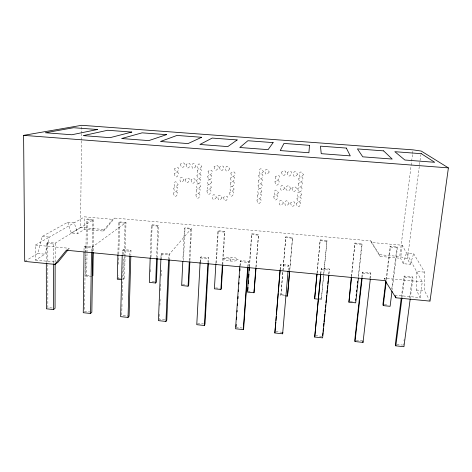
<?xml version="1.0" encoding="UTF-8"?>
<svg xmlns="http://www.w3.org/2000/svg" width="472" height="472" viewBox="0 0 472 472"><rect width="100%" height="100%" fill="white"/><g stroke="black" fill="none" stroke-linecap="round" stroke-linejoin="round"><path stroke-width="0.35" stroke-dasharray="2.36 1.77" d="M53.66 263.181L53.69 244.036L93.775 219.586L93.273 251.665M55.147 262.166L55.189 243.127L47.831 242.431L46.291 243.34L46.315 262.462M430.016 301.124L424.493 290.781L424.576 272.149L413.661 253.588L406.421 252.933L402.232 245.239L371.37 242.472L370.797 240.897L114.643 218.07L112.714 219.356L103.085 231.05L84.476 229.345L77.668 233.622L71.319 233.032L67.756 222.229L42.262 236.419L37.719 253.499L24.715 261.417M71.319 233.032L80.541 227.415L81.491 140.721M81.497 139.989L81.562 134.113M81.567 133.375L81.65 126.03M394.911 295.159L420.133 297.62L416.351 289.997L416.528 271.394L424.576 272.149M84.028 250.567L84.069 246.909L85.397 245.977L92.848 246.679L92.772 251.83M84.476 229.345L84.63 216.837L112.714 219.356M85.302 253.328L84.565 311.414L91.114 312.104M85.314 252.591L85.397 245.977M91.834 276.645L85.627 276.031L85.922 253.34M85.928 252.608L86.352 219.675L87.468 219.02L93.775 219.586M85.627 276.031L86.718 275.117L87.013 253.257M87.019 252.532L87.468 219.02M91.509 251.275L91.562 247.617L126.006 222.477L125.098 256.16M92.223 251.01L92.689 220.247L86.352 219.675M117.906 254.184L118.673 222.583L119.634 221.911L126.006 222.477M117.292 279.176L118.242 278.244L118.313 275.318M118.584 264.344L118.82 254.833M118.838 254.101L119.634 221.911M122.236 254.202L122.331 250.532L123.446 249.57L130.998 250.278L130.85 255.399M122.018 304.363L121.729 315.326L129.098 316.104M122.13 299.98L122.608 281.713M122.72 277.329L123.198 259.063M123.316 254.679L123.446 249.57M124.177 256.998L123.57 279.802L124.484 278.863L125.08 256.892M124.195 256.261L125.08 223.162L118.673 222.583M129.8 255.659L129.924 251.246L130.998 250.278M150.208 257.594L151.347 225.516L152.155 224.825L158.598 225.404L157.359 257.771M150.462 271.866L150.597 268.19M150.993 257.163L152.155 224.825M156.633 257.464L157.825 226.094L158.598 225.404M160.946 257.842L161.094 254.196L161.99 253.204L169.631 253.924L169.413 259.069M159.548 314.151L159.341 319.29L165.442 319.933M159.896 305.343L160.132 299.466M160.486 290.652L160.751 284.044M161.076 275.967L161.312 270.096M161.725 259.812L161.99 253.204M168.598 259.305L168.781 254.921L191.543 228.359L185.03 227.775L184.381 228.489L182.888 259.942M183.46 260.538L185.03 227.775M189.355 260.562L190.93 229.079L184.381 228.489M189.933 260.42L191.543 228.359M200.122 262.308L200.358 257.907L201.031 256.892L208.772 257.623L208.441 263.464M200.753 261.995L201.031 256.892M207.94 262.314L208.146 258.644L208.772 257.623M215.916 263.087L217.781 231.492L218.265 230.761L224.849 231.345L222.825 264.285M216.359 262.939L218.265 230.761M222.412 264.444L224.401 232.082L224.849 231.345M239.841 266.043L240.578 260.621L248.425 261.364L248.06 266.503M240.23 265.754L240.578 260.621M247.723 266.792L248.425 261.364M249.257 266.586L251.552 234.525L251.865 233.776L258.526 234.372L256.078 267.459M249.499 266.833L251.865 233.776M255.871 267.217L258.526 234.372M280.079 269.878L280.651 264.403L288.598 265.152L288.156 270.267M280.226 269.512L280.651 264.403M284.834 295.808L280.858 295.407L285.843 236.832L292.575 237.428L289.749 270.232M280.858 295.407L285.843 236.832M289.69 270.438L292.575 237.428M317.036 272.845L320.199 239.918L327.007 240.519L321.338 299.449L319.332 299.248M317.09 273.365L320.199 239.918M320.677 274.09L321.249 268.238L329.303 268.999L328.954 274.474M320.866 273.707L321.249 268.238M321.338 299.449L323.544 275.672M323.615 274.94L327.007 240.519M328.789 274.126L329.303 268.999M351.38 276.415L354.944 243.033L361.829 243.64L362.071 244.449L358.484 277.288M351.646 276.645L354.944 243.033M358.183 277.052L361.829 243.64M361.817 277.223L362.39 272.114L370.549 272.881L370.892 274.02L370.39 278.386M362.189 277.607L362.679 273.247L362.39 272.114M369.877 278.728L370.549 272.881M385.96 279.707L390.078 246.172L397.041 246.803L397.465 247.658L392.191 289.649M386.462 279.572L390.468 247.021L390.078 246.172M402.232 245.239L400.598 258.284L403.289 263.683L410.374 264.338L407.466 258.892L399.737 256.532L411.059 165.932M411.147 165.206L412.522 154.244M412.611 153.512L412.882 151.323M391.736 289.118L397.041 246.803M401.389 297.106L404.079 276.049L412.351 276.834L412.953 278.008L410.268 298.469M402.008 297.661L404.628 277.217L404.079 276.049M407.466 258.892L420.782 154.716M403.407 345.15L403.595 343.699M403.973 340.79L404.168 339.338M409.59 297.909L412.351 276.834M420.133 297.62L422.251 281.825L406.421 252.933L403.289 263.683M288.598 265.152L288.445 266.238L280.445 265.482M42.262 236.419L49.371 237.086L35.435 245.068L35.506 260.09L44.905 254.19L49.371 237.086L84.63 216.837M410.374 264.338L413.661 253.588M230.006 261.016L231.811 257.246M68.369 249.417L69.278 248.302L35.435 245.068M103.085 231.05L105.097 229.657L114.643 218.07M66.363 250.243L69.278 248.302M151.347 225.516L157.825 226.094M355.151 243.835L362.071 244.449M390.468 247.021L397.465 247.658M217.781 231.492L224.401 232.082M251.552 234.525L258.243 235.127M67.756 222.229L74.228 222.819L77.668 233.622M320.228 240.696L327.072 241.322M285.696 237.593L292.463 238.207M80.541 227.415L105.097 229.657M370.797 240.897L379.435 254.685L399.737 256.532M371.37 242.472L380.09 256.39L400.598 258.284M321.29 269.341L329.391 270.102M223.787 258.438L238.071 259.783A7.216 1.953 3.7 0 0 228.059 257.169A7.216 1.953 3.7 0 0 226.625 260.444A7.216 1.953 3.7 0 0 238.071 259.783M404.628 277.217L412.953 278.008M46.291 243.34L53.69 244.036M84.069 246.909L91.562 247.617M122.331 250.532L129.924 251.246M161.094 254.196L168.781 254.921M200.358 257.907L208.146 258.644M240.136 261.671L248.03 262.414M362.679 273.247L370.892 274.02M384.704 279.442L384.267 278.232L422.251 281.825M37.719 253.499L44.905 254.19M416.351 289.997L424.493 290.781M350.1 301.224L352.796 301.49M35.506 260.09L55.017 261.995M182.316 284.569L186.564 284.988M86.718 275.117L90.152 275.453M118.242 278.244L121.711 278.586M122.407 278.657L124.484 278.863M152.226 281.631L155.73 281.979M215.604 287.879L219.905 288.303M247.765 291.071L251.387 291.43M281.023 294.375L284.687 294.734M319.308 298.18L321.308 298.375M384.279 304.623L388.362 305.03M315.426 335.645L322.565 336.394M52.18 307.998L47.867 307.543L47.843 265.111M197.449 323.302L203.633 323.951M236.029 327.367L242.289 328.028M275.784 331.598L282.12 332.264M396.81 344.454L402.675 345.073M356.224 340.2L362.006 340.808M384.267 278.232L385.028 279.442M379.435 254.685L380.09 256.39M47.831 242.431L47.843 264.379M174.646 168.587C175.838 178.51 183.036 163.589 174.646 168.587M173.755 188.127C174.988 198.01 182.056 183.107 173.755 188.127M180.54 164.02C181.891 173.985 188.942 158.94 180.54 164.02M178.086 184.458C172.416 192.417 173.265 175.643 178.086 184.458M183.968 179.92C178.31 187.891 179.089 171.177 183.968 179.92M185.319 179.23C186.558 189.107 193.679 174.162 185.319 179.23M174.392 173.484C175.619 183.384 182.829 168.516 174.392 173.484M195.968 166.232C190.186 174.333 191.125 157.294 195.968 166.232M197.225 170.345C198.5 180.387 205.703 165.265 197.225 170.345M173.507 192.965C174.728 202.742 181.885 188.092 173.507 192.965M186.021 164.457C187.266 174.51 194.517 159.318 186.021 164.457M196.175 189.956C197.385 199.792 204.553 184.924 196.175 189.956M201.65 166.598C195.803 174.593 196.859 157.683 201.65 166.598M191.036 179.826C192.293 189.714 199.485 174.764 191.036 179.826M200.576 186.275C194.765 194.145 195.815 177.46 200.576 186.275M196.936 175.26C198.151 185.266 205.444 170.156 196.936 175.26M208.046 171.259C209.161 181.248 216.577 166.238 208.046 171.259M206.925 190.894C208.081 200.83 215.368 185.85 206.925 190.894M214.07 166.681C215.326 176.699 222.619 161.577 214.07 166.681M211.356 187.207C205.538 195.207 206.559 178.339 211.356 187.207M196.682 180.162C197.857 190.074 205.202 175.206 196.682 180.162M195.892 194.8C197.101 204.689 204.335 189.797 195.892 194.8M211.633 182.316C205.762 190.234 206.872 173.46 211.633 182.316M216.459 197.331C210.636 205.273 211.686 188.505 216.459 197.331M207.739 176.18C208.884 186.139 216.318 171.194 207.739 176.18M221.987 197.797C216.194 205.715 217.161 189.065 221.987 197.797M229.657 168.911C223.728 177.047 224.843 159.919 229.657 168.911M223.616 197.231C224.678 207.084 232.135 192.316 223.616 197.231M230.879 173.041C232.065 183.136 239.51 167.938 230.879 173.041M219.61 167.123C220.772 177.23 228.247 161.955 219.61 167.123M229.598 192.741C230.725 202.63 238.112 187.691 229.598 192.741M234.088 189.048C228.135 196.954 229.362 180.18 234.088 189.048M230.531 177.979C231.663 188.045 239.18 172.852 230.531 177.979M230.224 182.906C231.309 192.871 238.879 177.926 230.224 182.906M263.364 171.548C257.222 179.826 258.514 162.397 263.364 171.548M258.75 175.36C259.86 185.502 267.512 170.244 258.75 175.36M258.39 180.333C259.382 190.352 267.123 175.318 258.39 180.333M257.317 195.142C258.343 205.167 265.978 190.063 257.317 195.142M256.963 200.034C257.948 209.952 265.63 195.095 256.963 200.034M261.895 191.425C255.812 199.367 257.181 182.517 261.895 191.425M258.036 185.307C259.104 195.302 266.698 180.198 258.036 185.307M269.205 171.979C263.057 180.05 264.467 162.952 269.205 171.979M275.377 176.658C276.321 186.753 284.185 171.59 275.377 176.658M273.778 196.47C274.763 206.512 282.504 191.378 273.778 196.47M281.648 172.038C282.716 182.162 290.504 166.899 281.648 172.038M278.397 192.753C272.291 200.824 273.654 183.785 278.397 192.753M284.651 188.169C278.557 196.24 279.849 179.272 284.651 188.169M283.395 202.978C277.282 210.984 278.675 194.051 283.395 202.978M274.946 181.626C275.925 191.685 283.808 176.593 274.946 181.626M289.041 203.456C282.964 211.438 284.274 194.623 289.041 203.456M297.561 174.31C291.336 182.517 292.805 165.212 297.561 174.31M290.722 202.877C291.619 212.843 299.525 197.921 290.722 202.877M298.717 178.475C299.708 188.676 307.656 173.336 298.717 178.475M287.312 172.492C288.303 182.711 296.239 167.277 287.312 172.492M303.437 174.687C297.077 182.741 298.676 165.648 303.437 174.687M296.953 198.358C297.909 208.358 305.756 193.266 296.953 198.358M301.637 194.635C295.325 202.565 296.906 185.702 301.637 194.635M290.327 188.676C290.15 191.479 285.536 191.13 285.843 188.31A3.168 3.127 1.5 0 1 287.448 185.885L289.177 186.027L289.837 186.759L290.327 188.676M291.979 188.08C293.047 198.122 300.906 183.024 291.979 188.08M298.245 183.46C299.213 193.638 307.189 178.292 298.245 183.46M297.82 188.434C298.741 198.505 306.759 183.407 297.82 188.434M296.493 203.273C297.448 213.32 305.36 198.199 296.493 203.273"/><path stroke-width="0.71" d="M46.315 263.193L46.362 308.794L53.59 309.561L53.66 263.913M55.147 263.63L55.053 308.299L53.59 309.561M84.01 252.024L83.261 312.694L90.577 313.467L91.839 312.181L92.76 252.567M90.577 313.467L91.497 252.007M92.895 275.731L93.261 252.396M117.888 254.921L117.292 279.176L122.171 279.66M122.218 254.939L120.631 316.641L128.042 317.42L129.098 316.104L130.827 256.131M128.042 317.42L129.776 256.39M150.208 257.594L149.323 282.374L155.666 282.999L156.433 282.049L157.329 258.508M155.666 282.999L156.604 258.196M160.917 258.573L158.45 320.636L165.955 321.426L166.799 320.081L169.383 259.806M165.955 321.426L168.563 260.037M182.817 261.405L181.667 285.542L188.08 286.185L188.694 285.2L189.862 261.877M188.08 286.185L189.284 262.025M200.122 262.308L196.771 324.677L204.37 325.479L205.001 324.099L208.441 263.464M204.37 325.479L207.857 263.783M215.875 263.818L214.4 288.805L220.878 289.448L221.338 288.445L222.778 265.016M220.878 289.448L222.371 265.181M239.794 266.774L235.569 328.777L243.269 329.586L243.682 328.176L248.006 267.235M236.077 326.63L236.23 324.429M236.578 319.296L236.726 317.096M237.08 311.962L237.18 310.493M237.528 305.36L237.628 303.897M237.976 298.758L238.13 296.563M238.478 291.425L238.578 289.961M238.98 284.091L239.08 282.628M239.428 277.489L239.528 276.026M239.876 270.887L240.03 268.692M243.269 329.586L247.67 267.524M249.204 267.317L247.434 292.091L253.989 292.74L256.025 268.19M247.818 290.339L248.03 287.401M248.29 283.725L248.502 280.787M248.762 277.117L248.974 274.179M249.24 270.503L249.446 267.565M253.989 292.74L255.818 267.943M282.828 332.341L282.639 333.792L274.846 332.966L280.079 269.878M275.866 322.04L274.846 332.966M275.984 320.577L276.35 316.199M276.468 314.741L278.226 293.584M278.344 292.127L280.102 270.969M282.639 333.792L288.097 270.999M285.495 295.873L287.483 296.074L289.625 271.17M289.69 270.963L287.483 296.074M316.895 274.309L314.647 298.776L318.659 299.177M314.647 298.776L317.019 274.09M320.677 274.09L314.718 337.043L322.618 337.875L328.884 275.205M314.718 337.043L320.795 274.438M322.642 335.663L322.937 332.731M323.078 331.267L323.373 328.335M323.591 326.14L323.886 323.208M324.034 321.745L324.323 318.812M324.471 317.349L324.766 314.417M324.984 312.222L325.279 309.29M325.42 307.827L325.715 304.894M325.934 302.694L326.229 299.767M326.376 298.298L326.665 295.372M326.889 293.171L327.179 290.245M327.326 288.775L327.621 285.849M327.839 283.648L328.134 280.716M328.276 279.253L328.571 276.321M351.304 277.141L348.926 302.168L355.699 302.835L358.407 278.02M348.926 302.168L351.569 277.377M355.646 300.298L355.805 298.847M356.124 295.938L356.283 294.487M356.602 291.584L356.755 290.127M357.074 287.224L357.233 285.772M357.552 282.864L357.711 281.412M361.735 277.955L354.779 340.046L355.015 341.551L363.021 342.401L370.308 279.111M355.015 341.551L362.112 278.332M385.872 280.433L382.916 304.487L383.258 305.614L390.102 306.298L392.014 291.094M383.258 305.614L386.196 281.743M401.294 297.832L395.347 344.3L395.831 345.84L403.938 346.702L410.168 299.201M395.831 345.84L401.914 298.387M448.4 167.885L430.016 301.124L395.914 297.785L385.14 280.657L66.363 250.243L54.882 264.373L24.715 261.417L23.6 135.358L81.656 125.298L413.065 149.86L421.248 151.07L448.4 167.885L23.6 135.358M67.915 249.977L57.909 262.279L54.882 264.373M395.164 295.82L395.914 297.785M362.732 340.884L363.021 342.401M309.514 145.335L308.906 152.745L280.244 150.568L283.967 143.429L309.514 145.335M273.129 142.615L268.09 149.648L239.805 147.5L247.883 140.733L273.129 142.615M237.168 139.93L227.805 146.591L199.892 144.473L212.217 138.072L237.168 139.93M201.627 137.281L188.051 143.576L160.498 141.488L176.965 135.44L201.627 137.281M166.498 134.662L148.81 140.603L121.617 138.538L142.119 132.839L166.498 134.662M131.776 132.066L110.076 137.665L83.231 135.629L107.675 130.266L131.776 132.066M97.45 129.505L71.844 134.762L45.336 132.75L73.626 127.729L97.45 129.505M346.336 148.078L320.488 146.149L321.226 153.677L350.277 155.878L346.336 148.078M383.6 150.863L357.44 148.91L362.762 156.828L392.202 159.058L383.6 150.863M421.313 153.677L394.84 151.701L404.858 160.02L434.694 162.285L421.313 153.677"/></g></svg>
